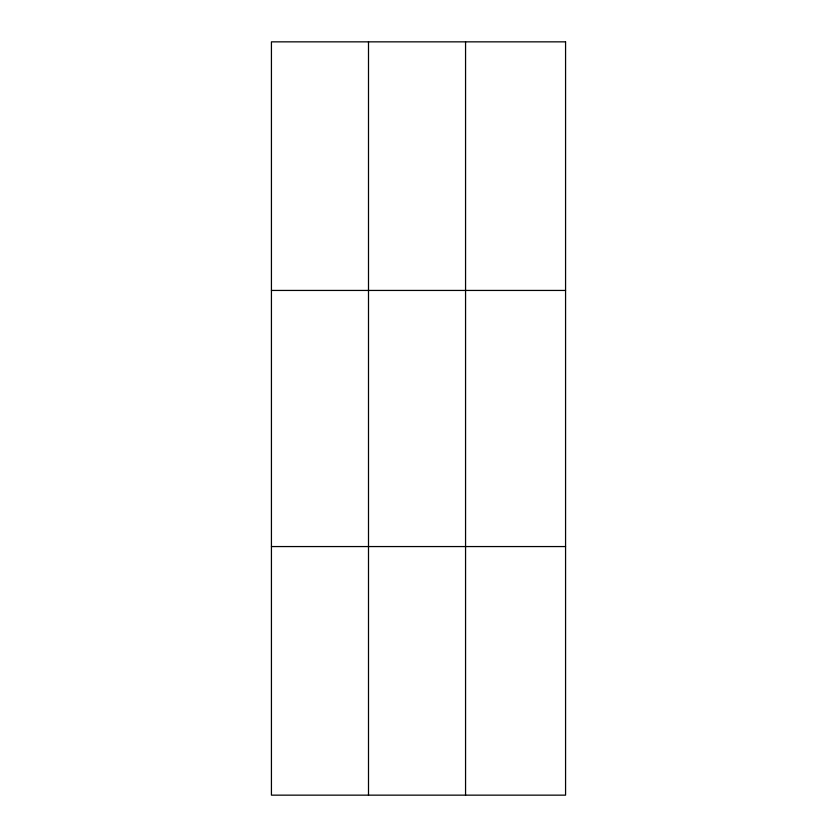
<?xml version="1.0" encoding="UTF-8"?>
<svg xmlns="http://www.w3.org/2000/svg" width="837" height="837" viewBox="0 0 837 837"><rect width="100%" height="100%" fill="white"/><g stroke="black" fill="none" stroke-linecap="round" stroke-linejoin="round"><path stroke-width="1.26" d="M368.5 41.85L368.5 795.15M465.56 41.85L465.56 795.15M271.429 290.439L565.571 290.439M271.429 546.561L565.571 546.561M565.571 41.85L565.571 795.15L271.429 795.15L271.429 41.85L565.571 41.85"/></g></svg>
